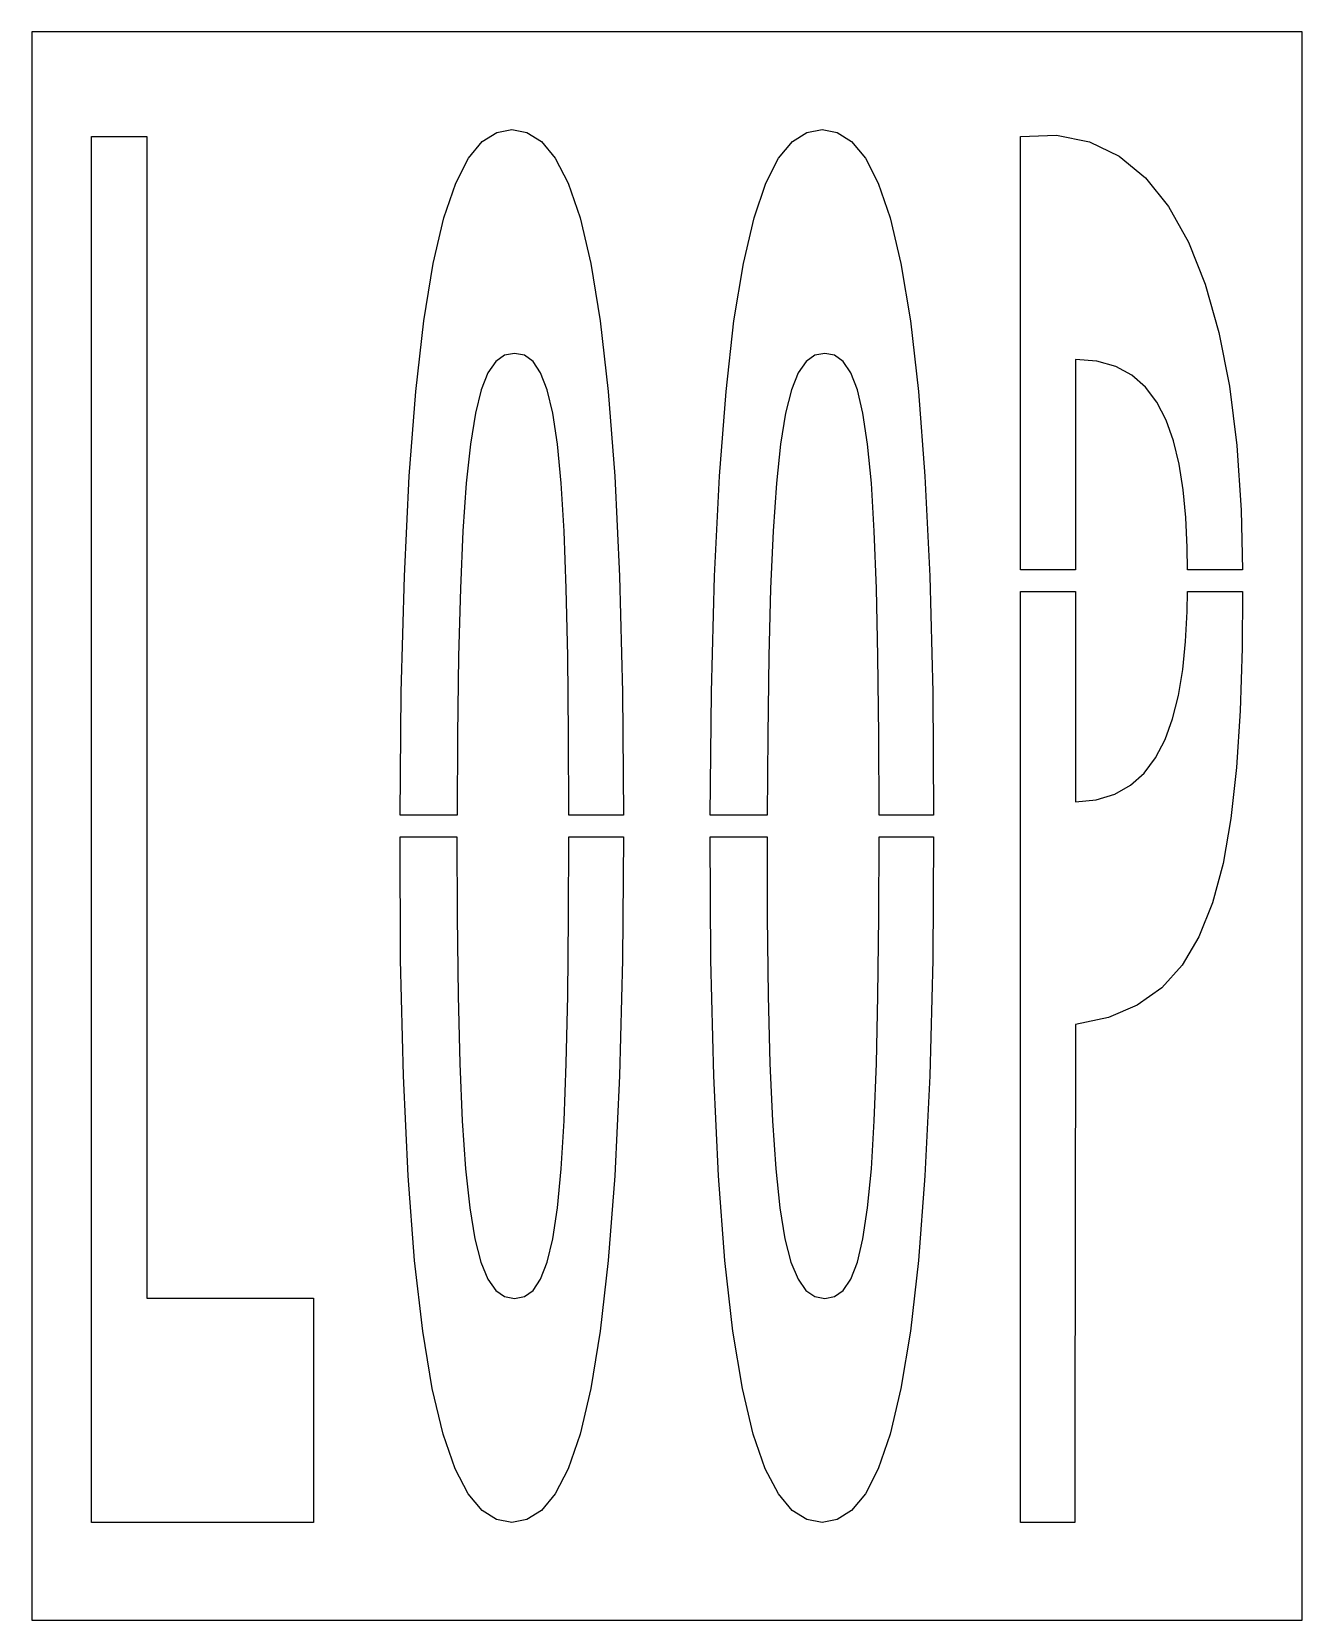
# Model space of a CAD drawing. Extents: x 0 to 44, y 0 to 55.
import ezdxf

# ---------------------------------------------------------------- set-up
doc = ezdxf.new("R2010")
doc.units = 0
doc.layers.add('CUT', color=7, linetype='Continuous')
doc.layers.add('OUTSIDE', color=1, linetype='Continuous')

msp = doc.modelspace()

# ---------------------------------------------------------------- linework, layer by layer
at = {"layer": 'CUT'}
for points in [[(9.7521, 3.3896), (2.0673, 3.3896), (2.0673, 51.3704), (3.9873, 51.3704), (3.9873, 11.1512), (9.7521, 11.1512)], [(19.6881, 44.9864), (19.9665, 42.5432), (20.1921, 39.6152), (20.3553, 36.1544), (20.4609, 32.132), (20.4917, 27.876), (18.6021, 27.876), (18.5937, 30.644), (18.5649, 33.3752), (18.5121, 35.7224), (18.4353, 37.7096), (18.3345, 39.3656), (18.2049, 40.7192), (18.0417, 41.7896), (17.8497, 42.6056), (17.6241, 43.196), (17.3601, 43.5848), (17.0625, 43.8008), (16.7217, 43.8632), (16.3761, 43.8008), (16.0737, 43.5848), (15.8001, 43.196), (15.5649, 42.6056), (15.3633, 41.7896), (15.1905, 40.7192), (15.0465, 39.3656), (14.9313, 37.7096), (14.8449, 35.7224), (14.7825, 33.3752), (14.7441, 30.644), (14.7272, 27.876), (12.7556, 27.876), (12.7953, 32.132), (12.9057, 36.1544), (13.0737, 39.6152), (13.3041, 42.5432), (13.5777, 44.9864), (13.9041, 46.9736), (14.2737, 48.5528), (14.6817, 49.7576), (15.1233, 50.6264), (15.5985, 51.1976), (16.1025, 51.5144), (16.6257, 51.6104), (17.1489, 51.5144), (17.6529, 51.1976), (18.1281, 50.6264), (18.5745, 49.7576), (18.9873, 48.5528), (19.3569, 46.9736)], [(30.4305, 44.9864), (30.7089, 42.5432), (30.9345, 39.6152), (31.0977, 36.1544), (31.2033, 32.132), (31.2341, 27.876), (29.3445, 27.876), (29.3361, 30.644), (29.3073, 33.3752), (29.2545, 35.7224), (29.1777, 37.7096), (29.0769, 39.3656), (28.9473, 40.7192), (28.7841, 41.7896), (28.5921, 42.6056), (28.3665, 43.196), (28.1025, 43.5848), (27.8049, 43.8008), (27.4641, 43.8632), (27.1185, 43.8008), (26.8161, 43.5848), (26.5425, 43.196), (26.3073, 42.6056), (26.1057, 41.7896), (25.9329, 40.7192), (25.7889, 39.3656), (25.6737, 37.7096), (25.5873, 35.7224), (25.5249, 33.3752), (25.4865, 30.644), (25.4696, 27.876), (23.498, 27.876), (23.5377, 32.132), (23.6481, 36.1544), (23.8161, 39.6152), (24.0465, 42.5432), (24.3201, 44.9864), (24.6465, 46.9736), (25.0161, 48.5528), (25.4241, 49.7576), (25.8657, 50.6264), (26.3409, 51.1976), (26.8449, 51.5144), (27.3681, 51.6104), (27.8913, 51.5144), (28.3953, 51.1976), (28.8705, 50.6264), (29.3169, 49.7576), (29.7297, 48.5528), (30.0993, 46.9736)], [(40.6401, 46.2632), (41.1105, 44.5928), (41.4753, 42.7256), (41.7345, 40.6712), (41.8881, 38.4344), (41.9293, 36.372), (40.0261, 36.372), (40.0161, 37.1384), (39.9633, 38.18), (39.8721, 39.1448), (39.7329, 40.0328), (39.5409, 40.8392), (39.2865, 41.5544), (38.9697, 42.1736), (38.5761, 42.692), (38.1009, 43.1096), (37.5441, 43.4072), (36.8913, 43.5944), (36.1425, 43.6568), (36.1425, 42.38), (36.1425, 41.1032), (36.1425, 39.8264), (36.1425, 38.5496), (36.1425, 37.2728), (36.1425, 36.372), (34.2369, 36.372), (34.2369, 39.3848), (34.2369, 43.3832), (34.2369, 47.3768), (34.2369, 51.3704), (35.4897, 51.4232), (36.6321, 51.1928), (37.6545, 50.6984), (38.5665, 49.9448), (39.3681, 48.9464), (40.0593, 47.7176)], [(41.5281, 27.764), (41.2593, 26.1992), (40.8945, 24.836), (40.4241, 23.6648), (39.8433, 22.6856), (39.1329, 21.8984), (38.2881, 21.2936), (37.2945, 20.8712), (36.1425, 20.6312), (36.1425, 19.196), (36.1425, 17.7608), (36.1377, 16.3208), (36.1377, 14.8856), (36.1377, 13.4456), (36.1329, 12.0104), (36.1329, 10.5752), (36.1281, 9.1352), (36.1281, 7.7), (36.1281, 6.26), (36.1281, 4.8248), (36.1281, 3.3896), (35.9697, 3.3896), (35.8113, 3.3896), (35.6529, 3.3896), (35.4945, 3.3896), (35.3361, 3.3896), (35.1825, 3.3896), (35.0241, 3.3896), (34.8657, 3.3896), (34.7121, 3.3896), (34.5537, 3.3896), (34.3953, 3.3896), (34.2369, 3.3896), (34.2369, 7.3832), (34.2369, 11.3768), (34.2369, 15.3752), (34.2369, 19.3736), (34.2369, 23.3768), (34.2369, 27.38), (34.2369, 31.3832), (34.2369, 35.3864), (34.2369, 35.62), (36.1425, 35.62), (36.1425, 34.7192), (36.1425, 33.4424), (36.1425, 32.1656), (36.1425, 30.8888), (36.1425, 29.612), (36.1425, 28.3352), (36.8673, 28.4072), (37.5057, 28.5992), (38.0577, 28.9112), (38.5281, 29.3336), (38.9217, 29.8616), (39.2481, 30.4904), (39.5121, 31.2152), (39.7137, 32.0216), (39.8625, 32.9144), (39.9585, 33.884), (40.0161, 34.9256), (40.0251, 35.62), (41.9327, 35.62), (41.9169, 33.6584), (41.8497, 31.4888), (41.7249, 29.5256)], [(20.1921, 15.3848), (19.9665, 12.4568), (19.6881, 10.0136), (19.3569, 8.0264), (18.9873, 6.4472), (18.5745, 5.2424), (18.1281, 4.3736), (17.6529, 3.8024), (17.1489, 3.4856), (16.6257, 3.3896), (16.0977, 3.4856), (15.5937, 3.8024), (15.1137, 4.3736), (14.6625, 5.2424), (14.2449, 6.4472), (13.8705, 8.0264), (13.5393, 10.0136), (13.2609, 12.4568), (13.0401, 15.3848), (12.8769, 18.8456), (12.7761, 22.868), (12.754, 27.124), (14.7254, 27.124), (14.7297, 24.356), (14.7633, 21.6248), (14.8209, 19.2776), (14.9073, 17.2904), (15.0225, 15.6344), (15.1665, 14.2808), (15.3441, 13.2104), (15.5505, 12.3944), (15.7953, 11.804), (16.0689, 11.4152), (16.3761, 11.204), (16.7217, 11.1368), (17.0625, 11.204), (17.3601, 11.4152), (17.6241, 11.804), (17.8497, 12.3944), (18.0417, 13.2104), (18.2049, 14.2808), (18.3345, 15.6344), (18.4353, 17.2904), (18.5121, 19.2776), (18.5649, 21.6248), (18.5937, 24.356), (18.6021, 27.124), (20.4917, 27.124), (20.4609, 22.868), (20.3553, 18.8456)], [(30.7089, 12.4568), (30.4305, 10.0136), (30.0993, 8.0264), (29.7297, 6.4472), (29.3169, 5.2424), (28.8705, 4.3736), (28.3953, 3.8024), (27.8913, 3.4856), (27.3681, 3.3896), (26.8401, 3.4856), (26.3361, 3.8024), (25.8561, 4.3736), (25.4049, 5.2424), (24.9873, 6.4472), (24.6129, 8.0264), (24.2817, 10.0136), (24.0033, 12.4568), (23.7825, 15.3848), (23.6193, 18.8456), (23.5185, 22.868), (23.4964, 27.124), (25.4678, 27.124), (25.4721, 24.356), (25.5057, 21.6248), (25.5633, 19.2776), (25.6497, 17.2904), (25.7649, 15.6344), (25.9089, 14.2808), (26.0865, 13.2104), (26.2929, 12.3944), (26.5377, 11.804), (26.8113, 11.4152), (27.1185, 11.204), (27.4641, 11.1368), (27.8049, 11.204), (28.1025, 11.4152), (28.3665, 11.804), (28.5921, 12.3944), (28.7841, 13.2104), (28.9473, 14.2808), (29.0769, 15.6344), (29.1777, 17.2904), (29.2545, 19.2776), (29.3073, 21.6248), (29.3361, 24.356), (29.3445, 27.124), (31.2341, 27.124), (31.2033, 22.868), (31.0977, 18.8456), (30.9345, 15.3848)]]:
    msp.add_lwpolyline(points, close=True, dxfattribs=at)
at = {"layer": 'OUTSIDE'}
msp.add_lwpolyline([(0, 0), (44, 0), (44, 55), (0, 55)], close=True, dxfattribs=at)

doc.saveas('drawing.dxf')
